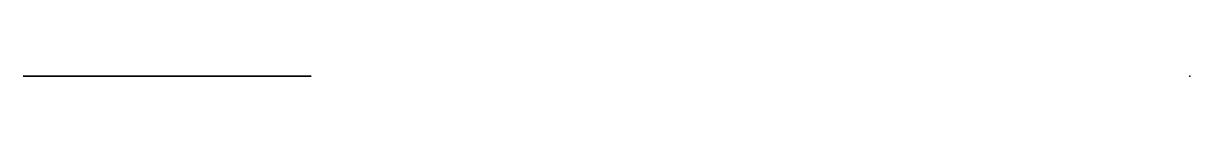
# Model space of a CAD drawing. Header units: centimetres. Extents: x -2.8 to 0, y 0 to 0.
import ezdxf

# ---------------------------------------------------------------- set-up
doc = ezdxf.new("R2010")
doc.units = ezdxf.units.CM
doc.header["$MEASUREMENT"] = 0
doc.layers.add('Container_TopRight v1_Sketch1', color=7, linetype='Continuous')

msp = doc.modelspace()

# ---------------------------------------------------------------- linework, layer by layer
at = {"layer": 'Container_TopRight v1_Sketch1'}
for p, q in [((-2.8, 0, 2), (-2.23, 0, 2)), ((-2.679, 0, 1.5149), (-2.8, 0, 2)), ((-2.109, 0, 1.5149), (-2.679, 0, 1.5149)), ((-2.23, 0, 2), (-2.109, 0, 1.5149))]:
    msp.add_line(p, q, dxfattribs=at)
msp.add_point((0, 0), dxfattribs=at)

doc.saveas('drawing.dxf')
